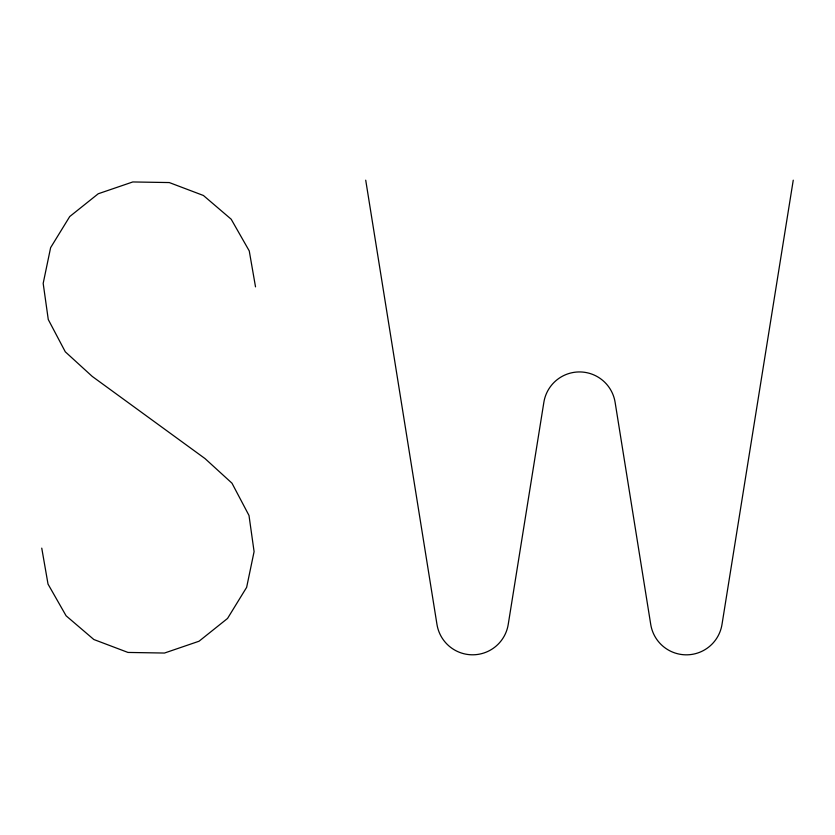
<?xml version="1.0" encoding="UTF-8"?>
<svg xmlns="http://www.w3.org/2000/svg" width="835" height="835" viewBox="0 0 835 835"><rect width="100%" height="100%" fill="white"/><g stroke="black" fill="none" stroke-linecap="round" stroke-linejoin="round"><path stroke-width="1.25" d="M793.25 180.183L721.993 624.455A36.082 36.082 0 0 1 650.736 624.455L615.113 402.313A36.082 36.082 0 0 0 543.856 402.313L508.223 624.455A36.082 36.082 0 0 1 436.976 624.455L365.72 180.183M255.52 286.864L249.248 250.907L231.17 219.198L203.416 195.484L169.286 182.562L132.786 181.957L98.238 193.762L69.733 216.547L50.622 247.651L43.18 283.389L48.273 319.534L65.297 351.817L92.257 376.428L205.013 458.572L231.973 483.183L248.997 515.466L254.09 551.611L246.638 587.349L227.537 618.453L199.022 641.238L164.485 653.043L127.985 652.438L93.844 639.516L66.101 615.802L48.023 584.093L41.75 548.136"/></g></svg>
